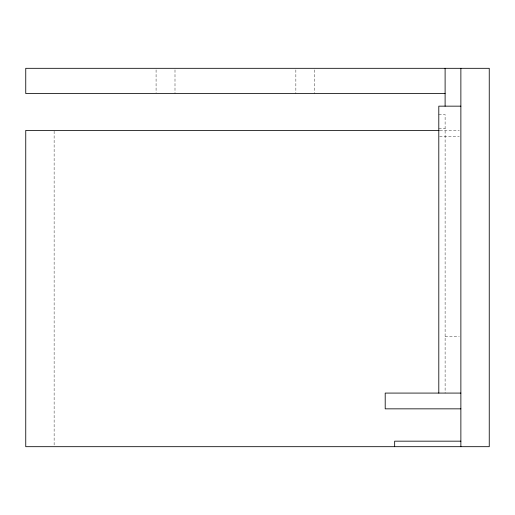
<?xml version="1.0" encoding="UTF-8"?>
<svg xmlns="http://www.w3.org/2000/svg" width="515" height="515" viewBox="0 0 515 515"><rect width="100%" height="100%" fill="white"/><g stroke="black" fill="none" stroke-linecap="round" stroke-linejoin="round"><path stroke-width="0.39" stroke-dasharray="2.58 1.93" d="M438.799 114.51L445.108 114.51L445.108 393.08M438.799 128.441L445.108 128.441M439.958 130.392L459.264 130.392M439.591 136.797L459.296 136.797M445.108 336.327L459.296 336.327M314.781 69.892L314.781 93.543M295.861 69.892L295.861 93.543M174.997 69.892L174.997 93.543M156.077 69.892L156.077 92.752M54.127 131.196L54.127 445.076"/><path stroke-width="0.77" d="M445.108 93.543L25.75 93.543L25.75 68.315L489.25 68.315L489.25 446.685L25.75 446.685L25.75 130.392L439.166 130.392M460.873 106.154L438.799 106.154L438.799 393.08M460.873 393.08L385.201 393.08L385.201 408.846L460.873 408.846M460.873 441.168L394.657 441.168L394.657 446.685M460.873 68.315L460.873 446.685M445.108 68.315L445.108 106.154"/></g></svg>
